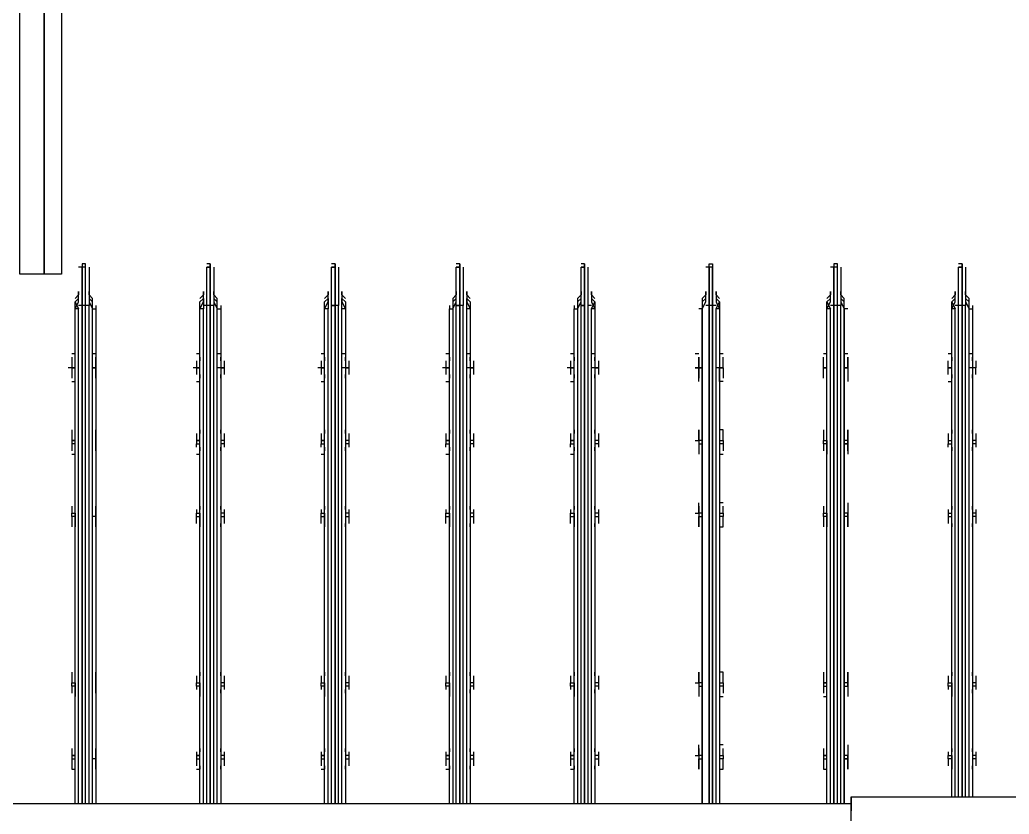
# Model space of a CAD drawing. Header units: metres. Extents: x 532315 to 532639, y 2674519 to 2674914.
# Drawn here: x 532484.5471 to 532484.9421, y 2674749.1431 to 2674749.4605 of the extents above; entities that cross this region are included whole.
import ezdxf

# ---------------------------------------------------------------- set-up
doc = ezdxf.new("R2010")
doc.units = ezdxf.units.M
doc.header["$MEASUREMENT"] = 0
doc.layers.add('IDT', color=7, linetype='Continuous')

# ---------------------------------------------------------------- blocks, each defined once
blk = doc.blocks.new('IDT')
at = {"layer": 'IDT', "color": 0, "lineweight": 25}
for p, q in [((14.44023, 10.10843), (14.44023, 10.01299)), ((14.44023, 10.01299), (14.44023, 10.01852)), ((14.44023, 10.01575), (15.02116, 10.01575)), ((14.443, 9.81796), (14.443, 10.01575)), ((14.443, 10.01575), (14.443, 9.81796)), ((14.44438, 10.01575), (14.44438, 9.81658)), ((14.44577, 10.01575), (14.44577, 9.81658)), ((14.44715, 9.81658), (14.44715, 10.01575)), ((14.44715, 10.01575), (14.44715, 9.81658)), ((14.44853, 10.01575), (14.44853, 9.81796)), ((14.44992, 10.01575), (14.44992, 9.81796)), ((14.49279, 9.81796), (14.49279, 10.01575)), ((14.49418, 10.01575), (14.49418, 9.81796)), ((14.49556, 9.81658), (14.49556, 10.01575)), ((14.49556, 10.01575), (14.49556, 9.81658)), ((14.49694, 9.81658), (14.49694, 10.01575)), ((14.49694, 10.01575), (14.49694, 9.81658)), ((14.49971, 9.81796), (14.49971, 10.01575)), ((14.49971, 10.01575), (14.49971, 9.81796)), ((14.54259, 9.81796), (14.54259, 10.01575)), ((14.54397, 10.01575), (14.54397, 9.81796)), ((14.54535, 9.81658), (14.54535, 10.01575)), ((14.54674, 10.01575), (14.54674, 9.81658)), ((14.54674, 9.81658), (14.54674, 10.01575)), ((14.54812, 10.01575), (14.54812, 9.81658)), ((14.5495, 9.81796), (14.5495, 10.01575)), ((14.55089, 10.01575), (14.55089, 9.81796)), ((14.59238, 9.81796), (14.59238, 10.01575)), ((14.59376, 10.01575), (14.59376, 9.81796)), ((14.59515, 10.01575), (14.59515, 9.81658)), ((14.59653, 9.81658), (14.59653, 10.01575)), ((14.59653, 10.01575), (14.59653, 9.81658)), ((14.59791, 10.01575), (14.59791, 9.81658)), ((14.5993, 9.81796), (14.5993, 10.01575)), ((14.60068, 10.01575), (14.60068, 9.81796)), ((14.64217, 9.81796), (14.64217, 10.01575)), ((14.64356, 10.01575), (14.64356, 9.81796)), ((14.64494, 10.01575), (14.64494, 9.81658)), ((14.64632, 9.81658), (14.64632, 10.01575)), ((14.64632, 10.01575), (14.64632, 9.81658)), ((14.64771, 10.01575), (14.64771, 9.81658)), ((14.64909, 10.01575), (14.64909, 9.81796)), ((14.65047, 10.01575), (14.65047, 9.81796)), ((14.69197, 9.81796), (14.69197, 10.01575)), ((14.69335, 10.01575), (14.69335, 9.81796)), ((14.69473, 10.01575), (14.69473, 9.81658)), ((14.69612, 10.01575), (14.69612, 9.81658)), ((14.69612, 9.81658), (14.69612, 10.01575)), ((14.6975, 10.01575), (14.6975, 9.81658)), ((14.69888, 10.01575), (14.69888, 9.81796)), ((14.70027, 10.01575), (14.70027, 9.81796)), ((14.74176, 9.81796), (14.74176, 10.01575)), ((14.74314, 10.01575), (14.74314, 9.81796)), ((14.74453, 10.01575), (14.74453, 9.81658)), ((14.74591, 10.01575), (14.74591, 9.81658)), ((14.74729, 9.81658), (14.74729, 10.01575)), ((14.74729, 10.01575), (14.74729, 9.81658)), ((14.74868, 10.01575), (14.74868, 9.81796)), ((14.75006, 10.01575), (14.75006, 9.81796)), ((14.44023, 10.01299), (14.34065, 10.01299)), ((14.39182, 9.81796), (14.39182, 10.01299)), ((14.39321, 10.01299), (14.39321, 9.81796)), ((14.39459, 10.01299), (14.39459, 9.81658)), ((14.39597, 10.01299), (14.39597, 9.81658)), ((14.39597, 9.81658), (14.39597, 10.01299)), ((14.39736, 10.01299), (14.39736, 9.81658)), ((14.39874, 10.01299), (14.39874, 9.81796)), ((14.40012, 10.01299), (14.40012, 9.81796)), ((14.39044, 9.99777), (14.39044, 10.00054)), ((14.39182, 9.99777), (14.39182, 10.00192)), ((14.39182, 10.00192), (14.39182, 10.00054)), ((14.40012, 9.99777), (14.40012, 10.00192)), ((14.40012, 10.00192), (14.40012, 10.00054)), ((14.40151, 9.99777), (14.40151, 10.00054)), ((14.44162, 9.99777), (14.44162, 10.00192)), ((14.44162, 10.00192), (14.44162, 10.00054)), ((14.44162, 10.00054), (14.44162, 9.99777)), ((14.4513, 10.00192), (14.44992, 10.00192)), ((14.44992, 10.00192), (14.44992, 9.99777)), ((14.4513, 10.00054), (14.4513, 10.00192)), ((14.4513, 9.99777), (14.4513, 10.00054)), ((14.49279, 10.00192), (14.49141, 10.00192)), ((14.49141, 10.00192), (14.49141, 10.00054)), ((14.49141, 10.00054), (14.49141, 9.99777)), ((14.49279, 9.99639), (14.49279, 10.00192)), ((14.50109, 9.99777), (14.50109, 10.00192)), ((14.50109, 10.00192), (14.50109, 10.00054)), ((14.50109, 10.00054), (14.50109, 9.99777)), ((14.5412, 9.99777), (14.5412, 10.00054)), ((14.54259, 9.99777), (14.54259, 10.00192)), ((14.54259, 10.00192), (14.54259, 10.00054)), ((14.55227, 10.00192), (14.55089, 10.00192)), ((14.55089, 10.00192), (14.55089, 9.99777)), ((14.55089, 10.00054), (14.55089, 10.00192)), ((14.55227, 9.99777), (14.55227, 10.00054)), ((14.591, 9.99777), (14.591, 10.00054)), ((14.59238, 9.99777), (14.59238, 10.00192)), ((14.59238, 10.00192), (14.59238, 10.00054)), ((14.60206, 10.00192), (14.60068, 10.00192)), ((14.60068, 10.00192), (14.60068, 9.99777)), ((14.60068, 10.00054), (14.60068, 10.00192)), ((14.60206, 9.99777), (14.60206, 10.00054)), ((14.64079, 9.99777), (14.64079, 10.00054)), ((14.64217, 9.99777), (14.64217, 10.00192)), ((14.64217, 10.00192), (14.64217, 10.00054)), ((14.65186, 10.00192), (14.65047, 10.00192)), ((14.65047, 10.00192), (14.65047, 9.99777)), ((14.65047, 10.00054), (14.65047, 10.00192)), ((14.65186, 9.99777), (14.65186, 10.00054)), ((14.69058, 9.99777), (14.69058, 10.00054)), ((14.69197, 9.99777), (14.69197, 10.00192)), ((14.69197, 10.00192), (14.69197, 10.00054)), ((14.70165, 10.00192), (14.70027, 10.00192)), ((14.70027, 10.00192), (14.70027, 9.99777)), ((14.70027, 10.00054), (14.70027, 10.00192)), ((14.70165, 9.99777), (14.70165, 10.00054)), ((14.74176, 9.99777), (14.74176, 10.00192)), ((14.74176, 10.00192), (14.74176, 10.00054)), ((14.74176, 10.00054), (14.74176, 9.99777)), ((14.75144, 10.00192), (14.75006, 10.00192)), ((14.75006, 10.00192), (14.75006, 9.99777)), ((14.75144, 10.00054), (14.75144, 10.00192)), ((14.75144, 9.99777), (14.75144, 10.00054)), ((14.39044, 9.99639), (14.39044, 9.99777)), ((14.39044, 9.99777), (14.39182, 9.99777)), ((14.39044, 9.99501), (14.39044, 9.99639)), ((14.39044, 9.99639), (14.39182, 9.99639)), ((14.39182, 9.99639), (14.39182, 9.99777)), ((14.39182, 9.99224), (14.39182, 9.99639)), ((14.39182, 9.99501), (14.39182, 9.99362)), ((14.40012, 9.99777), (14.40151, 9.99777)), ((14.40012, 9.99639), (14.40012, 9.99777)), ((14.40151, 9.99639), (14.40012, 9.99639)), ((14.40012, 9.99639), (14.40012, 9.99224)), ((14.40151, 9.99639), (14.40012, 9.99639)), ((14.40012, 9.99362), (14.40012, 9.99501)), ((14.40151, 9.99777), (14.40151, 9.99639)), ((14.40151, 9.99501), (14.40151, 9.99639)), ((14.44162, 9.99639), (14.44162, 9.99777)), ((14.44162, 9.99777), (14.443, 9.99777)), ((14.443, 9.99777), (14.44162, 9.99777)), ((14.44162, 9.99777), (14.44162, 9.99639)), ((14.44162, 9.99224), (14.44162, 9.99639)), ((14.44162, 9.99639), (14.443, 9.99639)), ((14.44162, 9.99501), (14.44162, 9.99639)), ((14.44162, 9.99362), (14.44162, 9.99501)), ((14.44992, 9.99777), (14.44992, 9.99639)), ((14.4513, 9.99777), (14.44992, 9.99777)), ((14.4513, 9.99639), (14.44992, 9.99639)), ((14.44992, 9.99639), (14.44992, 9.99224)), ((14.44992, 9.99639), (14.4513, 9.99639)), ((14.4513, 9.99639), (14.4513, 9.99777)), ((14.4513, 9.99501), (14.4513, 9.99639)), ((14.4513, 9.99362), (14.4513, 9.99501)), ((14.49141, 9.99639), (14.49141, 9.99777)), ((14.49141, 9.99777), (14.49279, 9.99777)), ((14.49279, 9.99639), (14.49141, 9.99639)), ((14.49141, 9.99639), (14.49141, 9.99501)), ((14.49141, 9.99501), (14.49141, 9.99362)), ((14.49279, 9.99224), (14.49279, 9.99639)), ((14.50109, 9.99777), (14.49971, 9.99777)), ((14.49971, 9.99639), (14.50109, 9.99639)), ((14.50109, 9.99639), (14.50109, 9.99777)), ((14.50109, 9.99639), (14.50109, 9.99777)), ((14.50109, 9.99639), (14.50109, 9.99224)), ((14.50109, 9.99501), (14.50109, 9.99639)), ((14.50248, 9.99639), (14.50109, 9.99639)), ((14.50109, 9.99362), (14.50109, 9.99501)), ((14.54259, 9.99777), (14.5412, 9.99777)), ((14.5412, 9.99639), (14.5412, 9.99777)), ((14.5412, 9.99501), (14.5412, 9.99639)), ((14.5412, 9.99639), (14.54259, 9.99639)), ((14.54259, 9.99639), (14.54259, 9.99777)), ((14.54259, 9.99224), (14.54259, 9.99639)), ((14.54259, 9.99501), (14.54259, 9.99362)), ((14.55089, 9.99777), (14.55089, 9.99639)), ((14.55227, 9.99777), (14.55089, 9.99777)), ((14.55227, 9.99639), (14.55089, 9.99639)), ((14.55089, 9.99639), (14.55089, 9.99224)), ((14.55089, 9.99639), (14.55227, 9.99639)), ((14.55089, 9.99362), (14.55089, 9.99501)), ((14.55227, 9.99639), (14.55227, 9.99777)), ((14.55227, 9.99501), (14.55227, 9.99639)), ((14.59238, 9.99777), (14.591, 9.99777)), ((14.591, 9.99639), (14.591, 9.99777)), ((14.591, 9.99501), (14.591, 9.99639)), ((14.591, 9.99639), (14.59238, 9.99639)), ((14.59238, 9.99639), (14.59238, 9.99777)), ((14.59238, 9.99224), (14.59238, 9.99639)), ((14.59238, 9.99501), (14.59238, 9.99362)), ((14.60068, 9.99777), (14.60068, 9.99639)), ((14.60206, 9.99777), (14.60068, 9.99777)), ((14.60206, 9.99639), (14.60068, 9.99639)), ((14.60068, 9.99639), (14.60068, 9.99224)), ((14.60068, 9.99639), (14.60206, 9.99639)), ((14.60068, 9.99362), (14.60068, 9.99501)), ((14.60206, 9.99639), (14.60206, 9.99777)), ((14.60206, 9.99501), (14.60206, 9.99639)), ((14.64217, 9.99777), (14.64079, 9.99777)), ((14.64079, 9.99639), (14.64079, 9.99777)), ((14.64079, 9.99501), (14.64079, 9.99639)), ((14.64079, 9.99639), (14.64217, 9.99639)), ((14.64217, 9.99639), (14.64217, 9.99777)), ((14.64217, 9.99224), (14.64217, 9.99639)), ((14.64217, 9.99501), (14.64217, 9.99362)), ((14.65047, 9.99777), (14.65047, 9.99639)), ((14.65186, 9.99777), (14.65047, 9.99777)), ((14.65186, 9.99639), (14.65047, 9.99639)), ((14.65047, 9.99639), (14.65047, 9.99224)), ((14.65047, 9.99639), (14.65186, 9.99639)), ((14.65047, 9.99362), (14.65047, 9.99501)), ((14.65186, 9.99639), (14.65186, 9.99777)), ((14.65186, 9.99501), (14.65186, 9.99639)), ((14.69197, 9.99777), (14.69058, 9.99777)), ((14.69058, 9.99639), (14.69058, 9.99777)), ((14.69058, 9.99501), (14.69058, 9.99639)), ((14.69058, 9.99639), (14.69197, 9.99639)), ((14.69197, 9.99639), (14.69197, 9.99777)), ((14.69197, 9.99224), (14.69197, 9.99639)), ((14.69197, 9.99501), (14.69197, 9.99362)), ((14.70027, 9.99777), (14.70027, 9.99639)), ((14.70165, 9.99777), (14.70027, 9.99777)), ((14.70165, 9.99639), (14.70027, 9.99639)), ((14.70027, 9.99639), (14.70027, 9.99224)), ((14.70027, 9.99639), (14.70165, 9.99639)), ((14.70027, 9.99362), (14.70027, 9.99501)), ((14.70165, 9.99639), (14.70165, 9.99777)), ((14.70165, 9.99501), (14.70165, 9.99639)), ((14.74176, 9.99639), (14.74176, 9.99777)), ((14.74176, 9.99777), (14.74314, 9.99777)), ((14.74176, 9.99777), (14.74176, 9.99639)), ((14.74176, 9.99224), (14.74176, 9.99639)), ((14.74176, 9.99639), (14.74176, 9.99501)), ((14.74176, 9.99501), (14.74176, 9.99362)), ((14.75006, 9.99777), (14.75006, 9.99639)), ((14.75144, 9.99777), (14.75006, 9.99777)), ((14.75144, 9.99639), (14.75006, 9.99639)), ((14.75006, 9.99639), (14.75006, 9.99224)), ((14.75006, 9.99639), (14.75144, 9.99639)), ((14.75144, 9.99639), (14.75144, 9.99777)), ((14.75144, 9.99501), (14.75144, 9.99639)), ((14.75144, 9.99362), (14.75144, 9.99501)), ((14.49141, 9.99224), (14.49279, 9.99224)), ((14.39182, 9.96873), (14.39182, 9.97288)), ((14.39182, 9.97149), (14.39182, 9.97011)), ((14.40012, 9.96873), (14.40012, 9.97288)), ((14.40012, 9.97011), (14.40012, 9.97149)), ((14.44162, 9.96873), (14.44162, 9.97288)), ((14.44162, 9.97011), (14.44162, 9.97149)), ((14.4513, 9.97288), (14.44992, 9.97288)), ((14.44992, 9.97288), (14.44992, 9.96873)), ((14.4513, 9.97011), (14.4513, 9.97149)), ((14.49279, 9.97288), (14.49141, 9.97288)), ((14.49141, 9.97011), (14.49141, 9.97149)), ((14.49279, 9.96734), (14.49279, 9.97288)), ((14.50109, 9.96873), (14.50109, 9.97288)), ((14.50109, 9.97011), (14.50109, 9.97149)), ((14.54259, 9.96734), (14.54259, 9.97288)), ((14.54259, 9.97149), (14.54259, 9.97011)), ((14.55089, 9.96734), (14.55089, 9.97288)), ((14.55089, 9.97011), (14.55089, 9.97149)), ((14.59238, 9.96734), (14.59238, 9.97288)), ((14.59238, 9.97149), (14.59238, 9.97011)), ((14.60068, 9.96734), (14.60068, 9.97288)), ((14.60068, 9.97011), (14.60068, 9.97149)), ((14.64217, 9.96734), (14.64217, 9.97288)), ((14.64217, 9.97149), (14.64217, 9.97011)), ((14.65047, 9.96734), (14.65047, 9.97288)), ((14.65047, 9.97011), (14.65047, 9.97149)), ((14.69197, 9.96734), (14.69197, 9.97288)), ((14.69197, 9.97149), (14.69197, 9.97011)), ((14.70027, 9.96734), (14.70027, 9.97288)), ((14.70027, 9.97011), (14.70027, 9.97149)), ((14.74176, 9.96734), (14.74176, 9.97288)), ((14.74176, 9.97149), (14.74176, 9.97011)), ((14.75006, 9.96734), (14.75006, 9.97288)), ((14.75144, 9.97011), (14.75144, 9.97149)), ((14.39044, 9.96873), (14.39044, 9.97011)), ((14.39044, 9.96734), (14.39044, 9.96873)), ((14.39044, 9.96873), (14.39182, 9.96873)), ((14.39044, 9.96458), (14.39044, 9.96734)), ((14.39044, 9.96734), (14.39182, 9.96734)), ((14.39182, 9.96734), (14.39182, 9.96873)), ((14.39182, 9.96319), (14.39182, 9.96734)), ((14.40012, 9.96873), (14.40151, 9.96873)), ((14.40012, 9.96734), (14.40012, 9.96873)), ((14.40151, 9.96734), (14.40012, 9.96734)), ((14.40012, 9.96734), (14.40012, 9.96319)), ((14.40151, 9.96734), (14.40012, 9.96734)), ((14.40151, 9.96873), (14.40151, 9.97011)), ((14.40151, 9.96873), (14.40151, 9.96734)), ((14.40151, 9.96458), (14.40151, 9.96734)), ((14.44162, 9.96873), (14.44162, 9.97011)), ((14.443, 9.96873), (14.44162, 9.96873)), ((14.44162, 9.96873), (14.44162, 9.96734)), ((14.44162, 9.96734), (14.44162, 9.96873)), ((14.44162, 9.96734), (14.44162, 9.96458)), ((14.44162, 9.96319), (14.44162, 9.96734)), ((14.44162, 9.96734), (14.443, 9.96734)), ((14.44992, 9.96873), (14.44992, 9.96734)), ((14.4513, 9.96873), (14.44992, 9.96873)), ((14.4513, 9.96734), (14.44992, 9.96734)), ((14.44992, 9.96734), (14.44992, 9.96319)), ((14.44992, 9.96734), (14.4513, 9.96734)), ((14.4513, 9.96873), (14.4513, 9.97011)), ((14.4513, 9.96734), (14.4513, 9.96873)), ((14.4513, 9.96458), (14.4513, 9.96734)), ((14.49141, 9.96873), (14.49141, 9.97011)), ((14.49141, 9.96734), (14.49141, 9.96873)), ((14.49141, 9.96873), (14.49279, 9.96873)), ((14.49279, 9.96734), (14.49141, 9.96734)), ((14.49141, 9.96734), (14.49141, 9.96458)), ((14.49279, 9.96319), (14.49279, 9.96734)), ((14.50109, 9.96873), (14.49971, 9.96873)), ((14.49971, 9.96734), (14.50109, 9.96734)), ((14.50109, 9.96873), (14.50109, 9.97011)), ((14.50109, 9.96734), (14.50109, 9.96873)), ((14.50109, 9.96734), (14.50109, 9.96873)), ((14.50109, 9.96458), (14.50109, 9.96734)), ((14.50109, 9.96734), (14.50109, 9.96319)), ((14.50248, 9.96734), (14.50109, 9.96734)), ((14.5412, 9.96873), (14.5412, 9.97011)), ((14.5412, 9.96734), (14.5412, 9.96873)), ((14.5412, 9.96873), (14.54259, 9.96873)), ((14.5412, 9.96458), (14.5412, 9.96734)), ((14.5412, 9.96734), (14.54259, 9.96734)), ((14.54259, 9.96319), (14.54259, 9.96734)), ((14.55089, 9.96873), (14.55227, 9.96873)), ((14.55227, 9.96734), (14.55089, 9.96734)), ((14.55089, 9.96734), (14.55089, 9.96319)), ((14.55227, 9.96734), (14.55089, 9.96734)), ((14.55227, 9.96873), (14.55227, 9.97011)), ((14.55227, 9.96873), (14.55227, 9.96734)), ((14.55227, 9.96458), (14.55227, 9.96734)), ((14.591, 9.96873), (14.591, 9.97011)), ((14.591, 9.96734), (14.591, 9.96873)), ((14.591, 9.96873), (14.59238, 9.96873)), ((14.591, 9.96458), (14.591, 9.96734)), ((14.591, 9.96734), (14.59238, 9.96734)), ((14.59238, 9.96319), (14.59238, 9.96734)), ((14.60068, 9.96873), (14.60206, 9.96873)), ((14.60206, 9.96734), (14.60068, 9.96734)), ((14.60068, 9.96734), (14.60068, 9.96319)), ((14.60206, 9.96734), (14.60068, 9.96734)), ((14.60206, 9.96873), (14.60206, 9.97011)), ((14.60206, 9.96873), (14.60206, 9.96734)), ((14.60206, 9.96458), (14.60206, 9.96734)), ((14.64079, 9.96873), (14.64079, 9.97011)), ((14.64079, 9.96734), (14.64079, 9.96873)), ((14.64079, 9.96873), (14.64217, 9.96873)), ((14.64079, 9.96458), (14.64079, 9.96734)), ((14.64079, 9.96734), (14.64217, 9.96734)), ((14.64217, 9.96319), (14.64217, 9.96734)), ((14.65047, 9.96873), (14.65186, 9.96873)), ((14.65186, 9.96734), (14.65047, 9.96734)), ((14.65047, 9.96734), (14.65047, 9.96319)), ((14.65186, 9.96734), (14.65047, 9.96734)), ((14.65186, 9.96873), (14.65186, 9.97011)), ((14.65186, 9.96873), (14.65186, 9.96734)), ((14.65186, 9.96458), (14.65186, 9.96734)), ((14.69058, 9.96873), (14.69058, 9.97011)), ((14.69058, 9.96734), (14.69058, 9.96873)), ((14.69058, 9.96873), (14.69197, 9.96873)), ((14.69058, 9.96458), (14.69058, 9.96734)), ((14.69058, 9.96734), (14.69197, 9.96734)), ((14.69197, 9.96319), (14.69197, 9.96734)), ((14.70027, 9.96873), (14.70165, 9.96873)), ((14.70165, 9.96734), (14.70027, 9.96734)), ((14.70027, 9.96734), (14.70027, 9.96319)), ((14.70165, 9.96734), (14.70027, 9.96734)), ((14.70165, 9.96873), (14.70165, 9.97011)), ((14.70165, 9.96873), (14.70165, 9.96734)), ((14.70165, 9.96458), (14.70165, 9.96734)), ((14.74176, 9.97011), (14.74176, 9.96873)), ((14.74176, 9.96873), (14.74176, 9.96458)), ((14.74176, 9.96319), (14.74176, 9.96734)), ((14.75006, 9.96873), (14.75144, 9.96873)), ((14.75144, 9.96734), (14.75006, 9.96734)), ((14.75006, 9.96734), (14.75006, 9.96319)), ((14.75144, 9.96734), (14.75006, 9.96734)), ((14.75144, 9.96873), (14.75144, 9.97011)), ((14.75144, 9.96873), (14.75144, 9.96734)), ((14.75144, 9.96458), (14.75144, 9.96734)), ((14.39182, 9.96458), (14.39182, 9.96319)), ((14.40012, 9.96319), (14.40012, 9.96458)), ((14.44162, 9.96458), (14.44162, 9.96319)), ((14.4513, 9.96319), (14.4513, 9.96458)), ((14.49141, 9.96458), (14.49141, 9.96319)), ((14.49141, 9.96319), (14.49279, 9.96319)), ((14.50109, 9.96319), (14.50109, 9.96458)), ((14.54259, 9.96458), (14.54259, 9.96319)), ((14.55089, 9.96319), (14.55089, 9.96458)), ((14.59238, 9.96458), (14.59238, 9.96319)), ((14.60068, 9.96319), (14.60068, 9.96458)), ((14.64217, 9.96458), (14.64217, 9.96319)), ((14.65047, 9.96319), (14.65047, 9.96458)), ((14.69197, 9.96458), (14.69197, 9.96319)), ((14.70027, 9.96319), (14.70027, 9.96458)), ((14.74176, 9.96458), (14.74176, 9.96319)), ((14.75144, 9.96319), (14.75144, 9.96458)), ((14.39044, 9.90095), (14.39044, 9.90372)), ((14.39182, 9.90095), (14.39182, 9.9051)), ((14.39182, 9.9051), (14.39182, 9.90372)), ((14.40012, 9.90372), (14.40012, 9.9051)), ((14.40012, 9.9051), (14.40012, 9.90095)), ((14.40151, 9.90095), (14.40151, 9.90372)), ((14.44162, 9.90095), (14.44162, 9.9051)), ((14.44162, 9.9051), (14.44162, 9.90372)), ((14.44162, 9.90372), (14.44162, 9.89957)), ((14.44992, 9.90095), (14.44992, 9.9051)), ((14.4513, 9.90372), (14.4513, 9.9051)), ((14.4513, 9.90095), (14.4513, 9.90372)), ((14.49279, 9.9051), (14.49141, 9.9051)), ((14.49141, 9.9051), (14.49141, 9.90372)), ((14.49141, 9.90372), (14.49141, 9.90095)), ((14.49279, 9.90095), (14.49279, 9.9051)), ((14.50109, 9.90095), (14.50109, 9.9051)), ((14.50109, 9.9051), (14.50109, 9.90372)), ((14.50109, 9.90372), (14.50109, 9.90095)), ((14.5412, 9.90095), (14.5412, 9.90372)), ((14.54259, 9.90095), (14.54259, 9.9051)), ((14.54259, 9.9051), (14.54259, 9.90372)), ((14.55089, 9.90095), (14.55089, 9.9051)), ((14.55089, 9.9051), (14.55089, 9.90372)), ((14.55227, 9.90372), (14.55227, 9.90095)), ((14.591, 9.90095), (14.591, 9.90372)), ((14.59238, 9.90095), (14.59238, 9.9051)), ((14.59238, 9.9051), (14.59238, 9.90372)), ((14.60068, 9.90095), (14.60068, 9.9051)), ((14.60068, 9.9051), (14.60068, 9.90372)), ((14.60206, 9.90372), (14.60206, 9.90095)), ((14.64079, 9.90095), (14.64079, 9.90372)), ((14.64217, 9.90095), (14.64217, 9.9051)), ((14.64217, 9.9051), (14.64217, 9.90372)), ((14.65047, 9.90095), (14.65047, 9.9051)), ((14.65047, 9.9051), (14.65047, 9.90372)), ((14.65186, 9.90372), (14.65186, 9.90095)), ((14.69058, 9.90095), (14.69058, 9.90372)), ((14.69197, 9.90095), (14.69197, 9.9051)), ((14.69197, 9.9051), (14.69197, 9.90372)), ((14.70027, 9.90095), (14.70027, 9.9051)), ((14.70027, 9.9051), (14.70027, 9.90372)), ((14.70165, 9.90372), (14.70165, 9.90095)), ((14.74176, 9.90095), (14.74176, 9.9051)), ((14.74176, 9.9051), (14.74176, 9.90372)), ((14.74176, 9.90372), (14.74176, 9.90095)), ((14.75006, 9.90095), (14.75006, 9.9051)), ((14.75144, 9.90372), (14.75144, 9.9051)), ((14.75144, 9.90095), (14.75144, 9.90372)), ((14.39044, 9.89957), (14.39044, 9.90095)), ((14.39044, 9.90095), (14.39182, 9.90095)), ((14.39044, 9.89819), (14.39044, 9.89957)), ((14.39044, 9.89957), (14.39182, 9.89957)), ((14.39182, 9.89957), (14.39182, 9.90095)), ((14.39182, 9.89542), (14.39182, 9.89957)), ((14.40012, 9.90095), (14.40012, 9.89957)), ((14.40151, 9.90095), (14.40012, 9.90095)), ((14.40012, 9.89957), (14.40012, 9.89542)), ((14.40151, 9.89957), (14.40012, 9.89957)), ((14.40151, 9.89957), (14.40151, 9.90095)), ((14.40151, 9.89819), (14.40151, 9.89957)), ((14.44162, 9.89957), (14.44162, 9.90095)), ((14.44162, 9.90095), (14.443, 9.90095)), ((14.44162, 9.89542), (14.44162, 9.89957)), ((14.44162, 9.89957), (14.443, 9.89957)), ((14.44162, 9.89819), (14.44162, 9.89957)), ((14.44992, 9.89957), (14.44992, 9.90095)), ((14.44992, 9.90095), (14.4513, 9.90095)), ((14.4513, 9.89957), (14.44992, 9.89957)), ((14.44992, 9.89957), (14.44992, 9.89542)), ((14.4513, 9.89957), (14.44992, 9.89957)), ((14.4513, 9.90095), (14.4513, 9.89957)), ((14.4513, 9.89819), (14.4513, 9.89957)), ((14.49141, 9.89957), (14.49141, 9.90095)), ((14.49141, 9.90095), (14.49279, 9.90095)), ((14.49279, 9.89957), (14.49141, 9.89957)), ((14.49141, 9.89957), (14.49141, 9.89819)), ((14.49279, 9.89542), (14.49279, 9.90095)), ((14.50109, 9.90095), (14.49971, 9.90095)), ((14.49971, 9.89957), (14.50109, 9.89957)), ((14.50109, 9.89957), (14.50109, 9.90095)), ((14.50109, 9.89957), (14.50109, 9.90095)), ((14.50109, 9.89957), (14.50109, 9.89542)), ((14.50109, 9.89819), (14.50109, 9.89957)), ((14.50248, 9.89957), (14.50109, 9.89957)), ((14.54259, 9.90095), (14.5412, 9.90095)), ((14.5412, 9.89957), (14.5412, 9.90095)), ((14.5412, 9.89819), (14.5412, 9.89957)), ((14.5412, 9.89957), (14.54259, 9.89957)), ((14.54259, 9.89957), (14.54259, 9.90095)), ((14.54259, 9.89542), (14.54259, 9.89957)), ((14.55089, 9.89957), (14.55089, 9.90095)), ((14.55227, 9.90095), (14.55089, 9.90095)), ((14.55227, 9.89957), (14.55089, 9.89957)), ((14.55089, 9.89957), (14.55089, 9.89542)), ((14.55227, 9.89957), (14.55089, 9.89957)), ((14.55227, 9.90095), (14.55227, 9.89957)), ((14.55227, 9.89819), (14.55227, 9.89957)), ((14.59238, 9.90095), (14.591, 9.90095)), ((14.591, 9.89957), (14.591, 9.90095)), ((14.591, 9.89819), (14.591, 9.89957)), ((14.591, 9.89957), (14.59238, 9.89957)), ((14.59238, 9.89957), (14.59238, 9.90095)), ((14.59238, 9.89542), (14.59238, 9.89957)), ((14.60068, 9.89957), (14.60068, 9.90095)), ((14.60206, 9.90095), (14.60068, 9.90095)), ((14.60206, 9.89957), (14.60068, 9.89957)), ((14.60068, 9.89957), (14.60068, 9.89542)), ((14.60206, 9.89957), (14.60068, 9.89957)), ((14.60206, 9.90095), (14.60206, 9.89957)), ((14.60206, 9.89819), (14.60206, 9.89957)), ((14.64217, 9.90095), (14.64079, 9.90095)), ((14.64079, 9.89957), (14.64079, 9.90095)), ((14.64079, 9.89819), (14.64079, 9.89957)), ((14.64079, 9.89957), (14.64217, 9.89957)), ((14.64217, 9.89957), (14.64217, 9.90095)), ((14.64217, 9.89542), (14.64217, 9.89957)), ((14.65047, 9.89957), (14.65047, 9.90095)), ((14.65186, 9.90095), (14.65047, 9.90095)), ((14.65186, 9.89957), (14.65047, 9.89957)), ((14.65047, 9.89957), (14.65047, 9.89542)), ((14.65186, 9.89957), (14.65047, 9.89957)), ((14.65186, 9.90095), (14.65186, 9.89957)), ((14.65186, 9.89819), (14.65186, 9.89957)), ((14.69197, 9.90095), (14.69058, 9.90095)), ((14.69058, 9.89957), (14.69058, 9.90095)), ((14.69058, 9.89819), (14.69058, 9.89957)), ((14.69058, 9.89957), (14.69197, 9.89957)), ((14.69197, 9.89957), (14.69197, 9.90095)), ((14.69197, 9.89542), (14.69197, 9.89957)), ((14.70027, 9.89957), (14.70027, 9.90095)), ((14.70165, 9.90095), (14.70027, 9.90095)), ((14.70165, 9.89957), (14.70027, 9.89957)), ((14.70027, 9.89957), (14.70027, 9.89542)), ((14.70165, 9.89957), (14.70027, 9.89957)), ((14.70165, 9.90095), (14.70165, 9.89957)), ((14.70165, 9.89819), (14.70165, 9.89957)), ((14.74176, 9.89957), (14.74176, 9.90095)), ((14.74176, 9.90095), (14.74314, 9.90095)), ((14.74176, 9.90095), (14.74176, 9.89957)), ((14.74176, 9.89542), (14.74176, 9.89957)), ((14.74176, 9.89957), (14.74176, 9.89819)), ((14.75006, 9.89957), (14.75006, 9.90095)), ((14.75006, 9.90095), (14.75144, 9.90095)), ((14.75144, 9.89957), (14.75006, 9.89957)), ((14.75006, 9.89957), (14.75006, 9.89542)), ((14.75144, 9.89957), (14.75006, 9.89957)), ((14.75144, 9.90095), (14.75144, 9.89957)), ((14.75144, 9.89819), (14.75144, 9.89957)), ((14.39182, 9.89819), (14.39182, 9.8968)), ((14.40012, 9.8968), (14.40012, 9.89819)), ((14.44162, 9.8968), (14.44162, 9.89819)), ((14.4513, 9.8968), (14.4513, 9.89819)), ((14.49141, 9.89819), (14.49141, 9.8968)), ((14.49141, 9.89542), (14.49279, 9.89542)), ((14.50109, 9.8968), (14.50109, 9.89819)), ((14.54259, 9.89819), (14.54259, 9.8968)), ((14.55089, 9.8968), (14.55089, 9.89819)), ((14.59238, 9.89819), (14.59238, 9.8968)), ((14.60068, 9.8968), (14.60068, 9.89819)), ((14.64217, 9.89819), (14.64217, 9.8968)), ((14.65047, 9.8968), (14.65047, 9.89819)), ((14.69197, 9.89819), (14.69197, 9.8968)), ((14.70027, 9.8968), (14.70027, 9.89819)), ((14.74176, 9.89819), (14.74176, 9.8968)), ((14.75144, 9.8968), (14.75144, 9.89819)), ((14.39182, 9.87191), (14.39182, 9.87606)), ((14.40012, 9.87606), (14.40012, 9.87191)), ((14.44162, 9.87191), (14.44162, 9.87606)), ((14.44992, 9.87052), (14.44992, 9.87606)), ((14.49279, 9.87606), (14.49141, 9.87606)), ((14.49279, 9.87191), (14.49279, 9.87606)), ((14.50109, 9.87191), (14.50109, 9.87606)), ((14.54259, 9.87191), (14.54259, 9.87606)), ((14.55227, 9.87606), (14.55089, 9.87606)), ((14.55089, 9.87606), (14.55089, 9.87191)), ((14.59238, 9.87191), (14.59238, 9.87606)), ((14.60206, 9.87606), (14.60068, 9.87606)), ((14.60068, 9.87606), (14.60068, 9.87191)), ((14.64217, 9.87191), (14.64217, 9.87606)), ((14.65186, 9.87606), (14.65047, 9.87606)), ((14.65047, 9.87606), (14.65047, 9.87191)), ((14.69197, 9.87191), (14.69197, 9.87606)), ((14.70165, 9.87606), (14.70027, 9.87606)), ((14.70027, 9.87606), (14.70027, 9.87191)), ((14.74176, 9.87191), (14.74176, 9.87606)), ((14.75144, 9.87606), (14.75006, 9.87606)), ((14.75006, 9.87606), (14.75006, 9.87191)), ((14.39044, 9.87191), (14.39044, 9.87329)), ((14.39044, 9.87052), (14.39044, 9.87191)), ((14.39044, 9.87191), (14.39182, 9.87191)), ((14.39182, 9.87467), (14.39182, 9.87329)), ((14.39182, 9.87052), (14.39182, 9.87191)), ((14.40012, 9.87329), (14.40012, 9.87467)), ((14.40012, 9.87191), (14.40012, 9.87052)), ((14.40151, 9.87191), (14.40012, 9.87191)), ((14.40151, 9.87329), (14.40151, 9.87191)), ((14.40151, 9.87052), (14.40151, 9.87191)), ((14.44162, 9.87467), (14.44162, 9.87329)), ((14.44162, 9.87329), (14.44162, 9.87191)), ((14.44162, 9.87052), (14.44162, 9.87191)), ((14.44162, 9.87191), (14.443, 9.87191)), ((14.443, 9.87191), (14.44162, 9.87191)), ((14.44162, 9.87191), (14.44162, 9.87052)), ((14.44992, 9.87191), (14.4513, 9.87191)), ((14.4513, 9.87329), (14.4513, 9.87467)), ((14.4513, 9.87191), (14.4513, 9.87329)), ((14.4513, 9.87191), (14.4513, 9.87052)), ((14.49141, 9.87329), (14.49141, 9.87467)), ((14.49141, 9.87191), (14.49141, 9.87329)), ((14.49141, 9.87052), (14.49141, 9.87191)), ((14.49141, 9.87191), (14.49279, 9.87191)), ((14.49279, 9.87052), (14.49279, 9.87191)), ((14.50109, 9.87191), (14.49971, 9.87191)), ((14.50109, 9.87329), (14.50109, 9.87467)), ((14.50109, 9.87191), (14.50109, 9.87329)), ((14.50109, 9.87052), (14.50109, 9.87191)), ((14.50109, 9.87052), (14.50109, 9.87191)), ((14.5412, 9.87191), (14.5412, 9.87329)), ((14.5412, 9.87052), (14.5412, 9.87191)), ((14.5412, 9.87191), (14.54259, 9.87191)), ((14.54259, 9.87467), (14.54259, 9.87329)), ((14.54259, 9.87052), (14.54259, 9.87191)), ((14.55089, 9.87329), (14.55089, 9.87467)), ((14.55089, 9.87191), (14.55089, 9.87052)), ((14.55227, 9.87191), (14.55089, 9.87191)), ((14.55227, 9.87329), (14.55227, 9.87191)), ((14.55227, 9.87052), (14.55227, 9.87191)), ((14.591, 9.87191), (14.591, 9.87329)), ((14.591, 9.87052), (14.591, 9.87191)), ((14.591, 9.87191), (14.59238, 9.87191)), ((14.59238, 9.87467), (14.59238, 9.87329)), ((14.59238, 9.87052), (14.59238, 9.87191)), ((14.60068, 9.87329), (14.60068, 9.87467)), ((14.60068, 9.87191), (14.60068, 9.87052)), ((14.60206, 9.87191), (14.60068, 9.87191)), ((14.60206, 9.87329), (14.60206, 9.87191)), ((14.60206, 9.87052), (14.60206, 9.87191)), ((14.64079, 9.87191), (14.64079, 9.87329)), ((14.64079, 9.87052), (14.64079, 9.87191)), ((14.64079, 9.87191), (14.64217, 9.87191)), ((14.64217, 9.87467), (14.64217, 9.87329)), ((14.64217, 9.87052), (14.64217, 9.87191)), ((14.65047, 9.87329), (14.65047, 9.87467)), ((14.65047, 9.87191), (14.65047, 9.87052)), ((14.65186, 9.87191), (14.65047, 9.87191)), ((14.65186, 9.87329), (14.65186, 9.87191)), ((14.65186, 9.87052), (14.65186, 9.87191)), ((14.69058, 9.87191), (14.69058, 9.87329)), ((14.69058, 9.87052), (14.69058, 9.87191)), ((14.69058, 9.87191), (14.69197, 9.87191)), ((14.69197, 9.87467), (14.69197, 9.87329)), ((14.69197, 9.87052), (14.69197, 9.87191)), ((14.70027, 9.87329), (14.70027, 9.87467)), ((14.70027, 9.87191), (14.70027, 9.87052)), ((14.70165, 9.87191), (14.70027, 9.87191)), ((14.70165, 9.87329), (14.70165, 9.87191)), ((14.70165, 9.87052), (14.70165, 9.87191)), ((14.74176, 9.87467), (14.74176, 9.87329)), ((14.74176, 9.87329), (14.74176, 9.87191)), ((14.74176, 9.87191), (14.74176, 9.87052)), ((14.74176, 9.87052), (14.74176, 9.87191)), ((14.75006, 9.87191), (14.75006, 9.87052)), ((14.75006, 9.87191), (14.75144, 9.87191)), ((14.75144, 9.87329), (14.75144, 9.87467)), ((14.75144, 9.87191), (14.75144, 9.87329)), ((14.75144, 9.87052), (14.75144, 9.87191)), ((14.39044, 9.86776), (14.39044, 9.87052)), ((14.39044, 9.87052), (14.39182, 9.87052)), ((14.39182, 9.86637), (14.39182, 9.87052)), ((14.39182, 9.86776), (14.39182, 9.86637)), ((14.40012, 9.87052), (14.40012, 9.86637)), ((14.40151, 9.87052), (14.40012, 9.87052)), ((14.40012, 9.86637), (14.40012, 9.86776)), ((14.40151, 9.86776), (14.40151, 9.87052)), ((14.44162, 9.87052), (14.44162, 9.86776)), ((14.44162, 9.86637), (14.44162, 9.87052)), ((14.44162, 9.87052), (14.443, 9.87052)), ((14.44162, 9.86776), (14.44162, 9.86637)), ((14.4513, 9.87052), (14.44992, 9.87052)), ((14.44992, 9.87052), (14.44992, 9.86637)), ((14.4513, 9.87052), (14.44992, 9.87052)), ((14.4513, 9.86776), (14.4513, 9.87052)), ((14.4513, 9.86637), (14.4513, 9.86776)), ((14.49279, 9.87052), (14.49141, 9.87052)), ((14.49141, 9.87052), (14.49141, 9.86776)), ((14.49141, 9.86776), (14.49141, 9.86637)), ((14.49279, 9.86637), (14.49279, 9.87052)), ((14.49971, 9.87052), (14.50109, 9.87052)), ((14.50109, 9.87052), (14.50109, 9.86637)), ((14.50109, 9.86776), (14.50109, 9.87052)), ((14.50248, 9.87052), (14.50109, 9.87052)), ((14.50109, 9.86637), (14.50109, 9.86776)), ((14.5412, 9.86776), (14.5412, 9.87052)), ((14.5412, 9.87052), (14.54259, 9.87052)), ((14.54259, 9.86637), (14.54259, 9.87052)), ((14.54259, 9.86776), (14.54259, 9.86637)), ((14.55227, 9.87052), (14.55089, 9.87052)), ((14.55089, 9.87052), (14.55089, 9.86637)), ((14.55089, 9.87052), (14.55227, 9.87052)), ((14.55089, 9.86637), (14.55089, 9.86776)), ((14.55227, 9.86776), (14.55227, 9.87052)), ((14.591, 9.86776), (14.591, 9.87052)), ((14.591, 9.87052), (14.59238, 9.87052)), ((14.59238, 9.86637), (14.59238, 9.87052)), ((14.59238, 9.86776), (14.59238, 9.86637)), ((14.60206, 9.87052), (14.60068, 9.87052)), ((14.60068, 9.87052), (14.60068, 9.86637)), ((14.60068, 9.87052), (14.60206, 9.87052)), ((14.60068, 9.86637), (14.60068, 9.86776)), ((14.60206, 9.86776), (14.60206, 9.87052)), ((14.64079, 9.86776), (14.64079, 9.87052)), ((14.64079, 9.87052), (14.64217, 9.87052)), ((14.64217, 9.86637), (14.64217, 9.87052)), ((14.64217, 9.86776), (14.64217, 9.86637)), ((14.65186, 9.87052), (14.65047, 9.87052)), ((14.65047, 9.87052), (14.65047, 9.86637)), ((14.65047, 9.87052), (14.65186, 9.87052)), ((14.65047, 9.86637), (14.65047, 9.86776)), ((14.65186, 9.86776), (14.65186, 9.87052)), ((14.69058, 9.86776), (14.69058, 9.87052)), ((14.69058, 9.87052), (14.69197, 9.87052)), ((14.69197, 9.86637), (14.69197, 9.87052)), ((14.69197, 9.86776), (14.69197, 9.86637)), ((14.70165, 9.87052), (14.70027, 9.87052)), ((14.70027, 9.87052), (14.70027, 9.86637)), ((14.70027, 9.87052), (14.70165, 9.87052)), ((14.70027, 9.86637), (14.70027, 9.86776)), ((14.70165, 9.86776), (14.70165, 9.87052)), ((14.74176, 9.87052), (14.74176, 9.86776)), ((14.74176, 9.86637), (14.74176, 9.87052)), ((14.74176, 9.86776), (14.74176, 9.86637)), ((14.75144, 9.87052), (14.75006, 9.87052)), ((14.75006, 9.87052), (14.75006, 9.86637)), ((14.75006, 9.87052), (14.75144, 9.87052)), ((14.75144, 9.86776), (14.75144, 9.87052)), ((14.75144, 9.86637), (14.75144, 9.86776)), ((14.49141, 9.86637), (14.49279, 9.86637)), ((14.39044, 9.84424), (14.39044, 9.84148)), ((14.39182, 9.84148), (14.39182, 9.84701)), ((14.39182, 9.84563), (14.39182, 9.84424)), ((14.40151, 9.84701), (14.40012, 9.84701)), ((14.40012, 9.84701), (14.40012, 9.84148)), ((14.40012, 9.84424), (14.40012, 9.84563)), ((14.40151, 9.84424), (14.40151, 9.84148)), ((14.44162, 9.84148), (14.44162, 9.84701)), ((14.44162, 9.84424), (14.44162, 9.84563)), ((14.44162, 9.84148), (14.44162, 9.84424)), ((14.44992, 9.84701), (14.44992, 9.84148)), ((14.4513, 9.84563), (14.4513, 9.84424)), ((14.4513, 9.84424), (14.4513, 9.84148)), ((14.49141, 9.84701), (14.49279, 9.84701)), ((14.49141, 9.84424), (14.49141, 9.84563)), ((14.49141, 9.84148), (14.49141, 9.84424)), ((14.49279, 9.84701), (14.49279, 9.84148)), ((14.50109, 9.84701), (14.50109, 9.84148)), ((14.50109, 9.84424), (14.50109, 9.84563)), ((14.50109, 9.84148), (14.50109, 9.84424)), ((14.5412, 9.84148), (14.5412, 9.84424)), ((14.54259, 9.84148), (14.54259, 9.84701)), ((14.54259, 9.84563), (14.54259, 9.84424)), ((14.55227, 9.84701), (14.55089, 9.84701)), ((14.55089, 9.84701), (14.55089, 9.84148)), ((14.55089, 9.84424), (14.55089, 9.84563)), ((14.55227, 9.84148), (14.55227, 9.84424)), ((14.591, 9.84148), (14.591, 9.84424)), ((14.59238, 9.84148), (14.59238, 9.84701)), ((14.59238, 9.84563), (14.59238, 9.84424)), ((14.60206, 9.84701), (14.60068, 9.84701)), ((14.60068, 9.84701), (14.60068, 9.84148)), ((14.60068, 9.84424), (14.60068, 9.84563)), ((14.60206, 9.84148), (14.60206, 9.84424)), ((14.64079, 9.84148), (14.64079, 9.84424)), ((14.64217, 9.84148), (14.64217, 9.84701)), ((14.64217, 9.84563), (14.64217, 9.84424)), ((14.65186, 9.84701), (14.65047, 9.84701)), ((14.65047, 9.84701), (14.65047, 9.84148)), ((14.65047, 9.84424), (14.65047, 9.84563)), ((14.65186, 9.84148), (14.65186, 9.84424)), ((14.69058, 9.84148), (14.69058, 9.84424)), ((14.69197, 9.84148), (14.69197, 9.84701)), ((14.69197, 9.84563), (14.69197, 9.84424)), ((14.70165, 9.84701), (14.70027, 9.84701)), ((14.70027, 9.84701), (14.70027, 9.84148)), ((14.70027, 9.84424), (14.70027, 9.84563)), ((14.70165, 9.84148), (14.70165, 9.84424)), ((14.74176, 9.84148), (14.74176, 9.84701)), ((14.74176, 9.84563), (14.74176, 9.84424)), ((14.74176, 9.84424), (14.74176, 9.84148)), ((14.75144, 9.84701), (14.75006, 9.84701)), ((14.75006, 9.84701), (14.75006, 9.84148)), ((14.75144, 9.84424), (14.75144, 9.84563)), ((14.75144, 9.84148), (14.75144, 9.84424)), ((14.39044, 9.83871), (14.39044, 9.84148)), ((14.39044, 9.84148), (14.39182, 9.84148)), ((14.39044, 9.84148), (14.39182, 9.84148)), ((14.39182, 9.83733), (14.39182, 9.84148)), ((14.39182, 9.84148), (14.39321, 9.84148)), ((14.40012, 9.84148), (14.40012, 9.83733)), ((14.40151, 9.84148), (14.40012, 9.84148)), ((14.40012, 9.84148), (14.40151, 9.84148)), ((14.40151, 9.84148), (14.40012, 9.84148)), ((14.40012, 9.84148), (14.40151, 9.84148)), ((14.40151, 9.84148), (14.40151, 9.83871)), ((14.443, 9.84148), (14.44162, 9.84148)), ((14.44162, 9.84148), (14.44162, 9.83871)), ((14.44162, 9.83733), (14.44162, 9.84148)), ((14.44162, 9.84148), (14.443, 9.84148)), ((14.443, 9.84148), (14.44162, 9.84148)), ((14.44992, 9.84148), (14.4513, 9.84148)), ((14.4513, 9.84148), (14.44992, 9.84148)), ((14.44992, 9.84148), (14.44992, 9.83733)), ((14.4513, 9.84148), (14.44992, 9.84148)), ((14.44992, 9.84148), (14.4513, 9.84148)), ((14.4513, 9.84148), (14.4513, 9.83871)), ((14.49279, 9.84148), (14.49141, 9.84148)), ((14.49141, 9.84148), (14.49141, 9.83871)), ((14.49279, 9.84148), (14.49141, 9.84148)), ((14.49141, 9.84148), (14.49279, 9.84148)), ((14.49279, 9.83733), (14.49279, 9.84148)), ((14.49279, 9.84148), (14.49418, 9.84148)), ((14.50109, 9.84148), (14.49971, 9.84148)), ((14.49971, 9.84148), (14.50109, 9.84148)), ((14.50109, 9.84148), (14.50248, 9.84148)), ((14.50248, 9.84148), (14.50109, 9.84148)), ((14.50109, 9.84148), (14.50109, 9.83871)), ((14.50109, 9.83733), (14.50109, 9.84148)), ((14.5412, 9.83871), (14.5412, 9.84148)), ((14.5412, 9.84148), (14.54259, 9.84148)), ((14.5412, 9.84148), (14.54259, 9.84148)), ((14.54259, 9.84148), (14.5412, 9.84148)), ((14.54259, 9.83733), (14.54259, 9.84148)), ((14.54259, 9.84148), (14.54397, 9.84148)), ((14.55227, 9.84148), (14.55089, 9.84148)), ((14.55089, 9.84148), (14.55227, 9.84148)), ((14.55227, 9.84148), (14.55089, 9.84148)), ((14.55089, 9.84148), (14.55089, 9.83733)), ((14.55089, 9.84148), (14.55227, 9.84148)), ((14.55227, 9.83871), (14.55227, 9.84148)), ((14.55227, 9.84148), (14.55365, 9.84148)), ((14.591, 9.83871), (14.591, 9.84148)), ((14.591, 9.84148), (14.59238, 9.84148)), ((14.591, 9.84148), (14.59238, 9.84148)), ((14.59238, 9.84148), (14.591, 9.84148)), ((14.59238, 9.83733), (14.59238, 9.84148)), ((14.59238, 9.84148), (14.59376, 9.84148)), ((14.60206, 9.84148), (14.60068, 9.84148)), ((14.60068, 9.84148), (14.60206, 9.84148)), ((14.60206, 9.84148), (14.60068, 9.84148)), ((14.60068, 9.84148), (14.60068, 9.83733)), ((14.60068, 9.84148), (14.60206, 9.84148)), ((14.60206, 9.83871), (14.60206, 9.84148)), ((14.60206, 9.84148), (14.60344, 9.84148)), ((14.64079, 9.83871), (14.64079, 9.84148)), ((14.64079, 9.84148), (14.64217, 9.84148)), ((14.64079, 9.84148), (14.64217, 9.84148)), ((14.64217, 9.84148), (14.64079, 9.84148)), ((14.64217, 9.83733), (14.64217, 9.84148)), ((14.64217, 9.84148), (14.64356, 9.84148)), ((14.65186, 9.84148), (14.65047, 9.84148)), ((14.65047, 9.84148), (14.65186, 9.84148)), ((14.65186, 9.84148), (14.65047, 9.84148)), ((14.65047, 9.84148), (14.65047, 9.83733)), ((14.65047, 9.84148), (14.65186, 9.84148)), ((14.65186, 9.83871), (14.65186, 9.84148)), ((14.65186, 9.84148), (14.65324, 9.84148)), ((14.69058, 9.83871), (14.69058, 9.84148)), ((14.69058, 9.84148), (14.69197, 9.84148)), ((14.69058, 9.84148), (14.69197, 9.84148)), ((14.69197, 9.84148), (14.69058, 9.84148)), ((14.69197, 9.83733), (14.69197, 9.84148)), ((14.69197, 9.84148), (14.69335, 9.84148)), ((14.70165, 9.84148), (14.70027, 9.84148)), ((14.70027, 9.84148), (14.70165, 9.84148)), ((14.70165, 9.84148), (14.70027, 9.84148)), ((14.70027, 9.84148), (14.70027, 9.83733)), ((14.70027, 9.84148), (14.70165, 9.84148)), ((14.70165, 9.83871), (14.70165, 9.84148)), ((14.70165, 9.84148), (14.70303, 9.84148)), ((14.74176, 9.84148), (14.74314, 9.84148)), ((14.74314, 9.84148), (14.74176, 9.84148)), ((14.74176, 9.84148), (14.74176, 9.83871)), ((14.74176, 9.83733), (14.74176, 9.84148)), ((14.75144, 9.84148), (14.75006, 9.84148)), ((14.75006, 9.84148), (14.75144, 9.84148)), ((14.75144, 9.84148), (14.75006, 9.84148)), ((14.75006, 9.84148), (14.75006, 9.83733)), ((14.75006, 9.84148), (14.75144, 9.84148)), ((14.75144, 9.83871), (14.75144, 9.84148)), ((14.75144, 9.84148), (14.75283, 9.84148)), ((14.39182, 9.83871), (14.39182, 9.83733)), ((14.40012, 9.83733), (14.40012, 9.83871)), ((14.44162, 9.83871), (14.44162, 9.83733)), ((14.4513, 9.83871), (14.4513, 9.83733)), ((14.49141, 9.83871), (14.49141, 9.83733)), ((14.50109, 9.83871), (14.50109, 9.83733)), ((14.54259, 9.83871), (14.54259, 9.83733)), ((14.55089, 9.83733), (14.55089, 9.83871)), ((14.59238, 9.83871), (14.59238, 9.83733)), ((14.60068, 9.83733), (14.60068, 9.83871)), ((14.64217, 9.83871), (14.64217, 9.83733)), ((14.65047, 9.83733), (14.65047, 9.83871)), ((14.69197, 9.83871), (14.69197, 9.83733)), ((14.70027, 9.83733), (14.70027, 9.83871)), ((14.74176, 9.83871), (14.74176, 9.83733)), ((14.75144, 9.83733), (14.75144, 9.83871)), ((14.39182, 9.83594), (14.39321, 9.83594)), ((14.40012, 9.83594), (14.40151, 9.83594)), ((14.44162, 9.83594), (14.443, 9.83594)), ((14.44992, 9.83594), (14.4513, 9.83594)), ((14.49141, 9.83594), (14.49279, 9.83594)), ((14.50109, 9.83594), (14.50248, 9.83594)), ((14.54259, 9.83594), (14.54397, 9.83594)), ((14.55089, 9.83594), (14.55227, 9.83594)), ((14.59238, 9.83594), (14.59376, 9.83594)), ((14.60068, 9.83594), (14.60206, 9.83594)), ((14.64217, 9.83594), (14.64356, 9.83594)), ((14.65047, 9.83594), (14.65186, 9.83594)), ((14.69197, 9.83594), (14.69335, 9.83594)), ((14.70027, 9.83594), (14.70165, 9.83594)), ((14.74176, 9.83594), (14.74314, 9.83594)), ((14.75006, 9.83594), (14.75144, 9.83594)), ((14.39321, 9.81796), (14.39182, 9.81796)), ((14.39182, 9.81658), (14.39182, 9.81796)), ((14.39321, 9.81796), (14.39321, 9.81381)), ((14.39459, 9.8152), (14.39321, 9.81796)), ((14.39321, 9.81658), (14.39321, 9.8152)), ((14.39459, 9.81658), (14.39597, 9.81658)), ((14.39459, 9.80137), (14.39459, 9.81658)), ((14.39597, 9.81658), (14.39736, 9.81658)), ((14.39597, 9.81658), (14.39597, 9.79998)), ((14.39597, 9.79998), (14.39597, 9.81658)), ((14.39736, 9.81658), (14.39736, 9.80137)), ((14.39736, 9.81658), (14.39874, 9.81658)), ((14.40012, 9.81796), (14.39874, 9.8152)), ((14.40012, 9.8152), (14.39874, 9.81796)), ((14.39874, 9.81796), (14.40012, 9.81796)), ((14.40012, 9.81796), (14.40012, 9.81658)), ((14.40012, 9.81658), (14.40012, 9.8152)), ((14.44162, 9.81796), (14.443, 9.81796)), ((14.443, 9.81796), (14.443, 9.81381)), ((14.44438, 9.8152), (14.443, 9.81796)), ((14.443, 9.81796), (14.443, 9.81658)), ((14.443, 9.81658), (14.443, 9.8152)), ((14.44438, 9.81658), (14.44577, 9.81658)), ((14.44438, 9.80137), (14.44438, 9.81658)), ((14.44577, 9.81658), (14.44715, 9.81658)), ((14.44577, 9.81658), (14.44577, 9.79998)), ((14.44715, 9.81658), (14.44853, 9.81658)), ((14.44715, 9.79998), (14.44715, 9.81658)), ((14.44715, 9.81658), (14.44715, 9.80137)), ((14.44992, 9.81796), (14.44853, 9.8152)), ((14.44992, 9.8152), (14.44853, 9.81796)), ((14.44853, 9.81796), (14.44992, 9.81796)), ((14.44992, 9.81796), (14.44992, 9.81658)), ((14.44992, 9.81658), (14.44992, 9.8152)), ((14.49418, 9.8152), (14.49279, 9.81796)), ((14.49279, 9.81796), (14.49418, 9.81796)), ((14.49418, 9.81796), (14.49279, 9.8152)), ((14.49279, 9.81658), (14.49279, 9.81796)), ((14.49279, 9.8152), (14.49279, 9.81658)), ((14.49418, 9.81658), (14.49556, 9.81658)), ((14.49556, 9.81658), (14.49556, 9.80137)), ((14.49556, 9.79998), (14.49556, 9.81658)), ((14.49556, 9.81658), (14.49694, 9.81658)), ((14.49694, 9.80137), (14.49694, 9.81658)), ((14.49694, 9.81658), (14.49833, 9.81658)), ((14.49694, 9.81658), (14.49694, 9.79998)), ((14.49971, 9.81796), (14.49833, 9.8152)), ((14.49971, 9.81658), (14.49971, 9.81796)), ((14.49971, 9.81381), (14.49971, 9.81796)), ((14.49971, 9.81796), (14.50109, 9.81796)), ((14.49971, 9.8152), (14.49971, 9.81658)), ((14.54397, 9.8152), (14.54259, 9.81796)), ((14.54259, 9.81796), (14.54397, 9.81796)), ((14.54397, 9.81796), (14.54259, 9.8152)), ((14.54259, 9.81658), (14.54259, 9.81796)), ((14.54259, 9.8152), (14.54259, 9.81658)), ((14.54397, 9.81658), (14.54535, 9.81658)), ((14.54535, 9.80137), (14.54535, 9.81658)), ((14.54812, 9.81658), (14.54674, 9.81658)), ((14.54674, 9.81658), (14.54812, 9.81658)), ((14.54674, 9.81658), (14.54674, 9.79998)), ((14.54674, 9.79998), (14.54674, 9.81658)), ((14.5495, 9.81796), (14.54812, 9.8152)), ((14.54812, 9.81658), (14.54812, 9.80137)), ((14.55089, 9.81796), (14.5495, 9.81796)), ((14.5495, 9.81381), (14.5495, 9.81796)), ((14.5495, 9.8152), (14.5495, 9.81658)), ((14.55089, 9.81658), (14.55089, 9.81796)), ((14.59376, 9.8152), (14.59238, 9.81796)), ((14.59238, 9.81796), (14.59376, 9.81796)), ((14.59238, 9.81658), (14.59238, 9.81796)), ((14.59238, 9.8152), (14.59238, 9.81658)), ((14.59376, 9.81796), (14.59376, 9.81381)), ((14.59515, 9.81658), (14.59653, 9.81658)), ((14.59515, 9.80137), (14.59515, 9.81658)), ((14.59653, 9.81658), (14.59791, 9.81658)), ((14.59791, 9.81658), (14.59653, 9.81658)), ((14.59653, 9.81658), (14.59653, 9.79998)), ((14.59653, 9.79998), (14.59653, 9.81658)), ((14.5993, 9.81796), (14.59791, 9.8152)), ((14.59791, 9.81658), (14.59791, 9.80137)), ((14.60068, 9.81796), (14.5993, 9.81796)), ((14.5993, 9.81381), (14.5993, 9.81796)), ((14.5993, 9.8152), (14.5993, 9.81658)), ((14.60068, 9.81658), (14.60068, 9.81796)), ((14.64356, 9.8152), (14.64217, 9.81796)), ((14.64217, 9.81796), (14.64356, 9.81796)), ((14.64217, 9.81658), (14.64217, 9.81796)), ((14.64217, 9.8152), (14.64217, 9.81658)), ((14.64356, 9.81796), (14.64356, 9.81381)), ((14.64494, 9.81658), (14.64632, 9.81658)), ((14.64494, 9.80137), (14.64494, 9.81658)), ((14.64632, 9.81658), (14.64771, 9.81658)), ((14.64771, 9.81658), (14.64632, 9.81658)), ((14.64632, 9.81658), (14.64632, 9.79998)), ((14.64632, 9.79998), (14.64632, 9.81658)), ((14.64771, 9.81658), (14.64771, 9.80137)), ((14.65047, 9.81796), (14.64909, 9.8152)), ((14.64909, 9.81381), (14.64909, 9.81796)), ((14.64909, 9.81796), (14.65047, 9.81796)), ((14.65047, 9.81796), (14.65047, 9.81658)), ((14.65047, 9.81658), (14.65047, 9.8152)), ((14.69335, 9.81796), (14.69197, 9.81796)), ((14.69197, 9.81658), (14.69197, 9.81796)), ((14.69335, 9.81796), (14.69335, 9.81381)), ((14.69473, 9.8152), (14.69335, 9.81796)), ((14.69335, 9.81658), (14.69335, 9.8152)), ((14.69473, 9.81658), (14.69612, 9.81658)), ((14.69473, 9.80137), (14.69473, 9.81658)), ((14.69612, 9.81658), (14.6975, 9.81658)), ((14.69612, 9.81658), (14.69612, 9.79998)), ((14.69612, 9.79998), (14.69612, 9.81658)), ((14.6975, 9.81658), (14.6975, 9.80137)), ((14.6975, 9.81658), (14.69888, 9.81658)), ((14.70027, 9.81796), (14.69888, 9.8152)), ((14.69888, 9.81381), (14.69888, 9.81796)), ((14.69888, 9.81796), (14.70027, 9.81796)), ((14.70027, 9.81796), (14.70027, 9.81658)), ((14.70027, 9.81658), (14.70027, 9.8152)), ((14.74314, 9.81796), (14.74176, 9.81796)), ((14.74176, 9.81658), (14.74176, 9.81796)), ((14.74314, 9.81796), (14.74314, 9.81381)), ((14.74453, 9.8152), (14.74314, 9.81796)), ((14.74314, 9.81658), (14.74314, 9.8152)), ((14.74453, 9.81658), (14.74591, 9.81658)), ((14.74453, 9.80137), (14.74453, 9.81658)), ((14.74591, 9.81658), (14.74729, 9.81658)), ((14.74591, 9.81658), (14.74591, 9.79998)), ((14.74729, 9.81658), (14.74729, 9.80137)), ((14.74729, 9.79998), (14.74729, 9.81658)), ((14.74729, 9.81658), (14.74868, 9.81658)), ((14.75006, 9.81796), (14.74868, 9.8152)), ((14.75006, 9.8152), (14.74868, 9.81796)), ((14.74868, 9.81796), (14.75006, 9.81796)), ((14.75006, 9.81796), (14.75006, 9.81658)), ((14.75006, 9.81658), (14.75006, 9.8152)), ((14.39321, 9.8152), (14.39459, 9.81381)), ((14.39321, 9.81381), (14.39459, 9.81243)), ((14.39459, 9.81105), (14.39459, 9.8152)), ((14.39459, 9.81243), (14.39459, 9.81105)), ((14.39874, 9.8152), (14.39874, 9.81105)), ((14.40012, 9.8152), (14.39874, 9.81381)), ((14.39874, 9.81381), (14.40012, 9.8152)), ((14.39874, 9.81243), (14.40012, 9.81381)), ((14.39874, 9.81105), (14.39874, 9.81243)), ((14.443, 9.8152), (14.44438, 9.81381)), ((14.443, 9.81381), (14.44438, 9.81243)), ((14.44438, 9.81105), (14.44438, 9.8152)), ((14.44438, 9.81243), (14.44438, 9.81105)), ((14.44853, 9.8152), (14.44853, 9.81105)), ((14.44992, 9.8152), (14.44853, 9.81381)), ((14.44853, 9.81381), (14.44992, 9.8152)), ((14.44853, 9.81243), (14.44992, 9.81381)), ((14.44853, 9.81105), (14.44853, 9.81243)), ((14.49279, 9.8152), (14.49418, 9.81381)), ((14.49418, 9.81381), (14.49279, 9.8152)), ((14.49279, 9.81381), (14.49418, 9.81243)), ((14.49418, 9.81105), (14.49418, 9.8152)), ((14.49418, 9.81243), (14.49418, 9.81105)), ((14.49833, 9.81381), (14.49971, 9.8152)), ((14.49833, 9.8152), (14.49833, 9.81105)), ((14.49833, 9.81243), (14.49971, 9.81381)), ((14.49833, 9.81105), (14.49833, 9.81243)), ((14.54259, 9.8152), (14.54397, 9.81381)), ((14.54397, 9.81381), (14.54259, 9.8152)), ((14.54259, 9.81381), (14.54397, 9.81243)), ((14.54397, 9.81105), (14.54397, 9.8152)), ((14.54397, 9.81243), (14.54397, 9.81105)), ((14.54812, 9.8152), (14.54812, 9.81105)), ((14.54812, 9.81381), (14.5495, 9.8152)), ((14.54812, 9.81243), (14.5495, 9.81381)), ((14.54812, 9.81105), (14.54812, 9.81243)), ((14.59376, 9.81381), (14.59238, 9.8152)), ((14.59238, 9.81381), (14.59376, 9.81243)), ((14.59376, 9.81105), (14.59376, 9.8152)), ((14.59376, 9.81243), (14.59376, 9.81105)), ((14.59791, 9.8152), (14.59791, 9.81105)), ((14.59791, 9.81381), (14.5993, 9.8152)), ((14.59791, 9.81243), (14.5993, 9.81381)), ((14.59791, 9.81105), (14.59791, 9.81243)), ((14.64356, 9.81381), (14.64217, 9.8152)), ((14.64217, 9.81381), (14.64356, 9.81243)), ((14.64356, 9.81105), (14.64356, 9.8152)), ((14.64356, 9.81243), (14.64356, 9.81105)), ((14.64909, 9.8152), (14.64909, 9.81105)), ((14.65047, 9.8152), (14.64909, 9.81381)), ((14.64909, 9.81243), (14.65047, 9.81381)), ((14.64909, 9.81105), (14.64909, 9.81243)), ((14.69335, 9.8152), (14.69473, 9.81381)), ((14.69335, 9.81381), (14.69473, 9.81243)), ((14.69473, 9.81105), (14.69473, 9.8152)), ((14.69473, 9.81243), (14.69473, 9.81105)), ((14.69888, 9.8152), (14.69888, 9.81105)), ((14.70027, 9.8152), (14.69888, 9.81381)), ((14.69888, 9.81243), (14.70027, 9.81381)), ((14.69888, 9.81105), (14.69888, 9.81243)), ((14.74314, 9.8152), (14.74453, 9.81381)), ((14.74314, 9.81381), (14.74453, 9.81243)), ((14.74453, 9.81105), (14.74453, 9.8152)), ((14.74453, 9.81243), (14.74453, 9.81105)), ((14.74868, 9.8152), (14.74868, 9.81105)), ((14.75006, 9.8152), (14.74868, 9.81381)), ((14.74868, 9.81381), (14.75006, 9.8152)), ((14.74868, 9.81243), (14.75006, 9.81381)), ((14.74868, 9.81105), (14.74868, 9.81243)), ((14.39736, 9.80137), (14.39597, 9.80137)), ((14.39597, 9.80137), (14.39736, 9.80137)), ((14.44577, 9.80137), (14.44715, 9.80137)), ((14.44715, 9.80137), (14.44853, 9.80137)), ((14.49556, 9.80137), (14.49694, 9.80137)), ((14.49694, 9.80137), (14.49833, 9.80137)), ((14.54812, 9.80137), (14.54674, 9.80137)), ((14.54674, 9.80137), (14.54812, 9.80137)), ((14.59791, 9.80137), (14.59653, 9.80137)), ((14.59653, 9.80137), (14.59791, 9.80137)), ((14.64771, 9.80137), (14.64632, 9.80137)), ((14.64632, 9.80137), (14.64771, 9.80137)), ((14.6975, 9.80137), (14.69612, 9.80137)), ((14.69612, 9.80137), (14.6975, 9.80137)), ((14.74591, 9.80137), (14.74729, 9.80137)), ((14.74729, 9.80137), (14.74868, 9.80137)), ((14.75559, 8.9452), (14.75559, 9.80413)), ((14.75559, 9.80413), (14.76251, 9.80413)), ((14.76251, 8.9452), (14.76251, 9.80413)), ((14.76251, 9.80413), (14.77219, 9.80413)), ((14.76251, 9.80413), (14.76251, 8.9452)), ((14.77219, 9.80413), (14.77219, 8.9452)), ((14.39597, 9.79998), (14.39736, 9.79998)), ((14.44577, 9.79998), (14.44715, 9.79998)), ((14.49694, 9.79998), (14.49556, 9.79998)), ((14.54674, 9.79998), (14.54812, 9.79998)), ((14.59653, 9.79998), (14.59791, 9.79998)), ((14.64632, 9.79998), (14.64771, 9.79998)), ((14.69612, 9.79998), (14.6975, 9.79998)), ((14.74591, 9.79998), (14.74729, 9.79998))]:
    blk.add_line(p, q, dxfattribs=at)

msp = doc.modelspace()

# ---------------------------------------------------------------- block references
at = {"layer": 'IDT', "color": 8, "rotation": 180}
msp.add_blockref('IDT', (532499.31928, 2674759.16297), dxfattribs=at)

doc.saveas('drawing.dxf')
